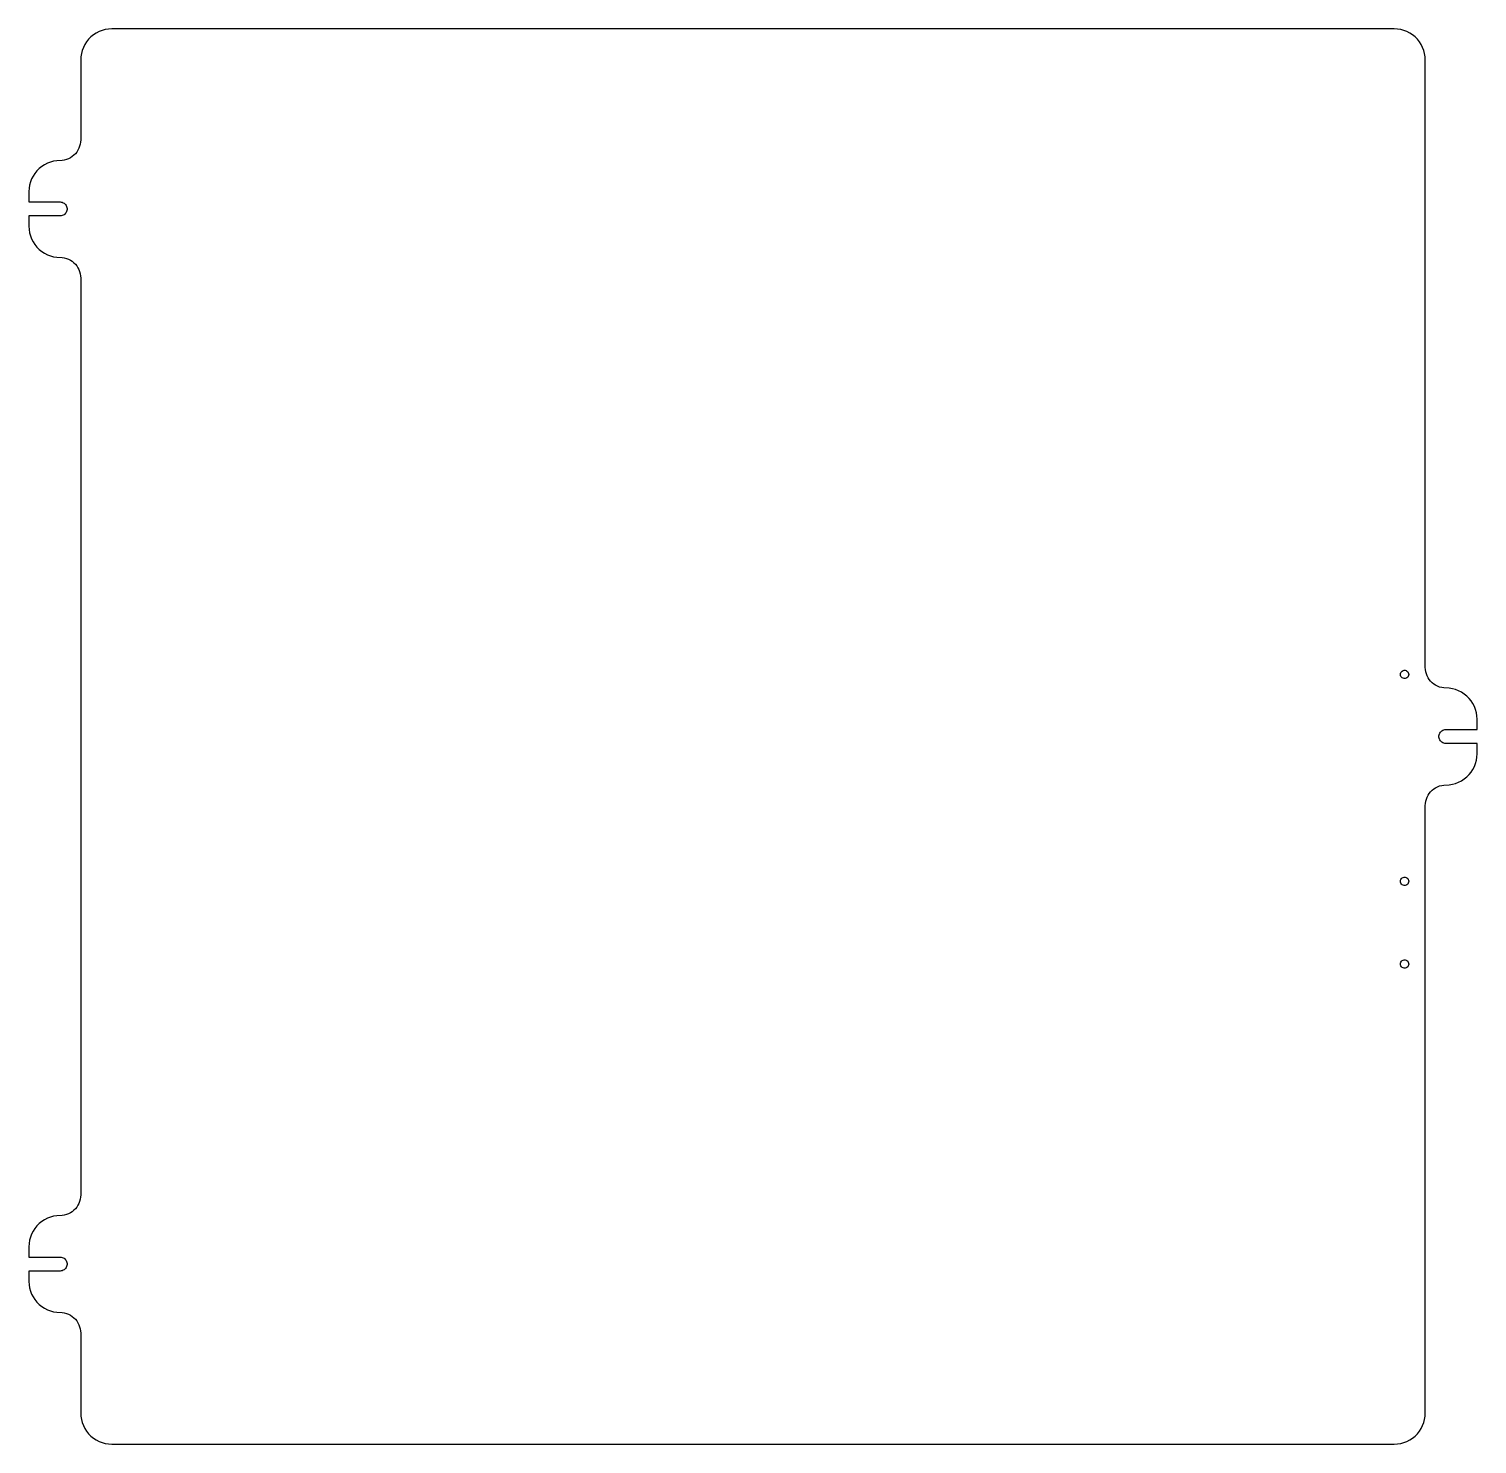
# Model space of a CAD drawing. Header units: metres. Extents: x -175 to 175, y -171 to 171.
import ezdxf

# ---------------------------------------------------------------- set-up
doc = ezdxf.new("R2010")
doc.units = ezdxf.units.M

msp = doc.modelspace()

# ---------------------------------------------------------------- linework, layer by layer
for p, q in [((-160.574, 168.518), (-161.068, 167.908)), ((-160.018, 169.074), (-160.574, 168.518)), ((-159.408, 169.568), (-160.018, 169.074)), ((-158.75, 169.995), (-159.408, 169.568)), ((-158.051, 170.352), (-158.75, 169.995)), ((-157.318, 170.633), (-158.051, 170.352)), ((-156.559, 170.836), (-157.318, 170.633)), ((-155.784, 170.959), (-156.559, 170.836)), ((-155, 171), (-155.784, 170.959)), ((155, 171), (-155, 171)), ((155.784, 170.959), (155, 171)), ((156.559, 170.836), (155.784, 170.959)), ((157.318, 170.633), (156.559, 170.836)), ((158.051, 170.352), (157.318, 170.633)), ((158.75, 169.995), (158.051, 170.352)), ((159.408, 169.568), (158.75, 169.995)), ((160.018, 169.074), (159.408, 169.568)), ((160.574, 168.518), (160.018, 169.074)), ((161.068, 167.908), (160.574, 168.518)), ((-162.336, 165.059), (-162.459, 164.284)), ((-162.133, 165.818), (-162.336, 165.059)), ((-161.852, 166.551), (-162.133, 165.818)), ((-161.495, 167.25), (-161.852, 166.551)), ((-161.068, 167.908), (-161.495, 167.25)), ((161.495, 167.25), (161.068, 167.908)), ((161.852, 166.551), (161.495, 167.25)), ((162.133, 165.818), (161.852, 166.551)), ((162.336, 165.059), (162.133, 165.818)), ((162.459, 164.284), (162.336, 165.059)), ((-162.459, 164.284), (-162.5, 163.5)), ((-162.5, 163.5), (-162.5, 144.2)), ((162.5, 163.5), (162.459, 164.284)), ((162.5, 16.7), (162.5, 163.5)), ((-162.527, 143.677), (-162.609, 143.16)), ((-162.5, 144.2), (-162.527, 143.677)), ((-164.561, 140.155), (-165, 139.87)), ((-164.154, 140.484), (-164.561, 140.155)), ((-163.784, 140.854), (-164.154, 140.484)), ((-163.455, 141.261), (-163.784, 140.854)), ((-163.17, 141.7), (-163.455, 141.261)), ((-162.932, 142.166), (-163.17, 141.7)), ((-162.745, 142.655), (-162.932, 142.166)), ((-162.609, 143.16), (-162.745, 142.655)), ((-173.074, 136.718), (-173.568, 136.108)), ((-172.518, 137.274), (-173.074, 136.718)), ((-171.908, 137.768), (-172.518, 137.274)), ((-171.25, 138.195), (-171.908, 137.768)), ((-170.551, 138.552), (-171.25, 138.195)), ((-169.818, 138.833), (-170.551, 138.552)), ((-169.059, 139.036), (-169.818, 138.833)), ((-168.284, 139.159), (-169.059, 139.036)), ((-166.977, 139.227), (-168.284, 139.159)), ((-166.46, 139.309), (-166.977, 139.227)), ((-165.955, 139.445), (-166.46, 139.309)), ((-165.466, 139.632), (-165.955, 139.445)), ((-165, 139.87), (-165.466, 139.632)), ((-174.836, 133.259), (-174.959, 132.484)), ((-174.633, 134.018), (-174.836, 133.259)), ((-174.352, 134.751), (-174.633, 134.018)), ((-173.995, 135.45), (-174.352, 134.751)), ((-173.568, 136.108), (-173.995, 135.45)), ((-174.959, 132.484), (-175, 131.7)), ((-175, 131.7), (-175, 129.199)), ((-175, 129.199), (-167.438, 129.199)), ((-167.438, 129.199), (-167.191, 129.172)), ((-167.191, 129.172), (-166.951, 129.109)), ((-166.951, 129.109), (-166.723, 129.012)), ((-166.723, 129.012), (-166.511, 128.883)), ((-166.511, 126.117), (-166.723, 125.988)), ((-166.511, 128.883), (-166.32, 128.724)), ((-166.32, 126.276), (-166.511, 126.117)), ((-166.32, 128.724), (-166.154, 128.539)), ((-166.154, 126.461), (-166.32, 126.276)), ((-166.154, 128.539), (-166.018, 128.332)), ((-166.018, 126.668), (-166.154, 126.461)), ((-166.018, 128.332), (-165.912, 128.107)), ((-165.912, 126.893), (-166.018, 126.668)), ((-165.912, 128.107), (-165.841, 127.87)), ((-165.841, 127.13), (-165.912, 126.893)), ((-165.841, 127.87), (-165.805, 127.624)), ((-165.805, 127.376), (-165.841, 127.13)), ((-165.805, 127.624), (-165.805, 127.376)), ((-167.438, 125.801), (-175, 125.801)), ((-175, 125.801), (-175, 123.3)), ((-175, 123.3), (-174.959, 122.516)), ((-174.959, 122.516), (-174.836, 121.741)), ((-167.191, 125.828), (-167.438, 125.801)), ((-166.951, 125.891), (-167.191, 125.828)), ((-166.723, 125.988), (-166.951, 125.891)), ((-174.836, 121.741), (-174.633, 120.982)), ((-174.633, 120.982), (-174.352, 120.249)), ((-174.352, 120.249), (-173.995, 119.55)), ((-173.995, 119.55), (-173.568, 118.892)), ((-173.568, 118.892), (-173.074, 118.282)), ((-173.074, 118.282), (-172.518, 117.726)), ((-172.518, 117.726), (-171.908, 117.232)), ((-171.908, 117.232), (-171.25, 116.805)), ((-171.25, 116.805), (-170.551, 116.448)), ((-170.551, 116.448), (-169.818, 116.167)), ((-169.818, 116.167), (-169.059, 115.964)), ((-169.059, 115.964), (-168.284, 115.841)), ((-168.284, 115.841), (-166.977, 115.773)), ((-166.977, 115.773), (-166.46, 115.691)), ((-166.46, 115.691), (-165.955, 115.555)), ((-165.955, 115.555), (-165.466, 115.368)), ((-165.466, 115.368), (-165, 115.13)), ((-165, 115.13), (-164.561, 114.845)), ((-164.561, 114.845), (-164.154, 114.516)), ((-164.154, 114.516), (-163.784, 114.146)), ((-163.784, 114.146), (-163.455, 113.739)), ((-163.455, 113.739), (-163.17, 113.3)), ((-163.17, 113.3), (-162.932, 112.834)), ((-162.932, 112.834), (-162.745, 112.345)), ((-162.745, 112.345), (-162.609, 111.84)), ((-162.609, 111.84), (-162.527, 111.323)), ((-162.527, 111.323), (-162.5, 110.8)), ((-162.5, 110.8), (-162.5, -110.8)), ((156.5, 15), (156.529, 15.2393)), ((156.529, 14.7607), (156.5, 15)), ((156.529, 15.2393), (156.615, 15.4647)), ((156.615, 14.5353), (156.529, 14.7607)), ((156.615, 15.4647), (156.751, 15.6631)), ((156.751, 14.3369), (156.615, 14.5353)), ((156.751, 15.6631), (156.932, 15.823)), ((156.932, 14.177), (156.751, 14.3369)), ((156.932, 15.823), (157.145, 15.935)), ((157.145, 14.065), (156.932, 14.177)), ((157.145, 15.935), (157.379, 15.9927)), ((157.379, 14.0073), (157.145, 14.065)), ((157.379, 15.9927), (157.621, 15.9927)), ((157.621, 14.0073), (157.379, 14.0073)), ((157.621, 15.9927), (157.855, 15.935)), ((157.855, 14.065), (157.621, 14.0073)), ((157.855, 15.935), (158.068, 15.823)), ((158.068, 14.177), (157.855, 14.065)), ((158.068, 15.823), (158.249, 15.6631)), ((158.249, 14.3369), (158.068, 14.177)), ((158.249, 15.6631), (158.385, 15.4647)), ((158.385, 14.5353), (158.249, 14.3369)), ((158.385, 15.4647), (158.471, 15.2393)), ((158.471, 14.7607), (158.385, 14.5353)), ((158.471, 15.2393), (158.5, 15)), ((158.5, 15), (158.471, 14.7607)), ((162.527, 16.1774), (162.5, 16.7)), ((162.609, 15.6604), (162.527, 16.1774)), ((162.745, 15.1549), (162.609, 15.6604)), ((162.932, 14.6663), (162.745, 15.1549)), ((163.17, 14.2), (162.932, 14.6663)), ((163.455, 13.7611), (163.17, 14.2)), ((163.784, 13.3544), (163.455, 13.7611)), ((164.154, 12.9843), (163.784, 13.3544)), ((164.561, 12.6549), (164.154, 12.9843)), ((165, 12.3699), (164.561, 12.6549)), ((165.466, 12.1323), (165, 12.3699)), ((165.955, 11.9447), (165.466, 12.1323)), ((166.46, 11.8093), (165.955, 11.9447)), ((166.977, 11.7274), (166.46, 11.8093)), ((168.284, 11.6589), (166.977, 11.7274)), ((169.059, 11.5361), (168.284, 11.6589)), ((169.818, 11.3329), (169.059, 11.5361)), ((170.551, 11.0516), (169.818, 11.3329)), ((171.25, 10.6952), (170.551, 11.0516)), ((171.908, 10.2676), (171.25, 10.6952)), ((172.518, 9.77357), (171.908, 10.2676)), ((173.074, 9.21848), (172.518, 9.77357)), ((173.568, 8.60838), (173.074, 9.21848)), ((173.995, 7.95), (173.568, 8.60838)), ((174.352, 7.25052), (173.995, 7.95)), ((174.633, 6.51762), (174.352, 7.25052)), ((174.836, 5.75932), (174.633, 6.51762)), ((174.959, 4.98396), (174.836, 5.75932)), ((175, 4.2), (174.959, 4.98396)), ((175, 1.69885), (175, 4.2)), ((165.805, 0.12408), (165.841, 0.36963)), ((165.805, -0.12408), (165.805, 0.12408)), ((165.841, 0.36963), (165.912, 0.60728)), ((165.912, 0.60728), (166.018, 0.832)), ((166.018, 0.832), (166.154, 1.03899)), ((166.154, 1.03899), (166.32, 1.22383)), ((166.32, 1.22383), (166.511, 1.38258)), ((166.511, 1.38258), (166.723, 1.51187)), ((166.723, 1.51187), (166.951, 1.60893)), ((166.951, 1.60893), (167.191, 1.67171)), ((167.191, 1.67171), (167.438, 1.69885)), ((167.438, 1.69885), (175, 1.69885)), ((165.841, -0.36963), (165.805, -0.12408)), ((165.912, -0.60728), (165.841, -0.36963)), ((166.018, -0.832), (165.912, -0.60728)), ((166.154, -1.03899), (166.018, -0.832)), ((166.32, -1.22383), (166.154, -1.03899)), ((166.511, -1.38258), (166.32, -1.22383)), ((166.723, -1.51187), (166.511, -1.38258)), ((166.951, -1.60893), (166.723, -1.51187)), ((167.191, -1.67171), (166.951, -1.60893)), ((167.438, -1.69885), (167.191, -1.67171)), ((175, -1.69885), (167.438, -1.69885)), ((175, -4.2), (175, -1.69885)), ((174.352, -7.25052), (174.633, -6.51762)), ((174.633, -6.51762), (174.836, -5.75932)), ((174.836, -5.75932), (174.959, -4.98396)), ((174.959, -4.98396), (175, -4.2)), ((171.25, -10.6952), (171.908, -10.2676)), ((171.908, -10.2676), (172.518, -9.77357)), ((172.518, -9.77357), (173.074, -9.21848)), ((173.074, -9.21848), (173.568, -8.60838)), ((173.568, -8.60838), (173.995, -7.95)), ((173.995, -7.95), (174.352, -7.25052)), ((163.17, -14.2), (163.455, -13.7611)), ((163.455, -13.7611), (163.784, -13.3544)), ((163.784, -13.3544), (164.154, -12.9843)), ((164.154, -12.9843), (164.561, -12.6549)), ((164.561, -12.6549), (165, -12.3699)), ((165, -12.3699), (165.466, -12.1323)), ((165.466, -12.1323), (165.955, -11.9447)), ((165.955, -11.9447), (166.46, -11.8093)), ((166.46, -11.8093), (166.977, -11.7274)), ((166.977, -11.7274), (168.284, -11.6589)), ((168.284, -11.6589), (169.059, -11.5361)), ((169.059, -11.5361), (169.818, -11.3329)), ((169.818, -11.3329), (170.551, -11.0516)), ((170.551, -11.0516), (171.25, -10.6952)), ((162.5, -16.7), (162.527, -16.1774)), ((162.5, -163.5), (162.5, -16.7)), ((162.527, -16.1774), (162.609, -15.6604)), ((162.609, -15.6604), (162.745, -15.1549)), ((162.745, -15.1549), (162.932, -14.6663)), ((162.932, -14.6663), (163.17, -14.2)), ((156.5, -35), (156.529, -34.7607)), ((156.529, -35.2393), (156.5, -35)), ((156.529, -34.7607), (156.615, -34.5353)), ((156.615, -34.5353), (156.751, -34.3369)), ((156.751, -34.3369), (156.932, -34.177)), ((156.932, -34.177), (157.145, -34.065)), ((157.145, -34.065), (157.379, -34.0073)), ((157.379, -34.0073), (157.621, -34.0073)), ((157.621, -34.0073), (157.855, -34.065)), ((157.855, -34.065), (158.068, -34.177)), ((158.068, -34.177), (158.249, -34.3369)), ((158.249, -34.3369), (158.385, -34.5353)), ((158.385, -34.5353), (158.471, -34.7607)), ((158.471, -34.7607), (158.5, -35)), ((158.5, -35), (158.471, -35.2393)), ((156.615, -35.4647), (156.529, -35.2393)), ((156.751, -35.6631), (156.615, -35.4647)), ((156.932, -35.823), (156.751, -35.6631)), ((157.145, -35.935), (156.932, -35.823)), ((157.379, -35.9927), (157.145, -35.935)), ((157.621, -35.9927), (157.379, -35.9927)), ((157.855, -35.935), (157.621, -35.9927)), ((158.068, -35.823), (157.855, -35.935)), ((158.249, -35.6631), (158.068, -35.823)), ((158.385, -35.4647), (158.249, -35.6631)), ((158.471, -35.2393), (158.385, -35.4647)), ((156.5, -55), (156.529, -54.7607)), ((156.529, -55.2393), (156.5, -55)), ((156.529, -54.7607), (156.615, -54.5353)), ((156.615, -55.4647), (156.529, -55.2393)), ((156.615, -54.5353), (156.751, -54.3369)), ((156.751, -55.6631), (156.615, -55.4647)), ((156.751, -54.3369), (156.932, -54.177)), ((156.932, -55.823), (156.751, -55.6631)), ((156.932, -54.177), (157.145, -54.065)), ((157.145, -55.935), (156.932, -55.823)), ((157.145, -54.065), (157.379, -54.0073)), ((157.379, -55.9927), (157.145, -55.935)), ((157.379, -54.0073), (157.621, -54.0073)), ((157.621, -55.9927), (157.379, -55.9927)), ((157.621, -54.0073), (157.855, -54.065)), ((157.855, -55.935), (157.621, -55.9927)), ((157.855, -54.065), (158.068, -54.177)), ((158.068, -55.823), (157.855, -55.935)), ((158.068, -54.177), (158.249, -54.3369)), ((158.249, -55.6631), (158.068, -55.823)), ((158.249, -54.3369), (158.385, -54.5353)), ((158.385, -55.4647), (158.249, -55.6631)), ((158.385, -54.5353), (158.471, -54.7607)), ((158.471, -55.2393), (158.385, -55.4647)), ((158.471, -54.7607), (158.5, -55)), ((158.5, -55), (158.471, -55.2393)), ((-162.609, -111.84), (-162.745, -112.345)), ((-162.527, -111.323), (-162.609, -111.84)), ((-162.5, -110.8), (-162.527, -111.323)), ((-165.466, -115.368), (-165.955, -115.555)), ((-165, -115.13), (-165.466, -115.368)), ((-164.561, -114.845), (-165, -115.13)), ((-164.154, -114.516), (-164.561, -114.845)), ((-163.784, -114.146), (-164.154, -114.516)), ((-163.455, -113.739), (-163.784, -114.146)), ((-163.17, -113.3), (-163.455, -113.739)), ((-162.932, -112.834), (-163.17, -113.3)), ((-162.745, -112.345), (-162.932, -112.834)), ((-173.568, -118.892), (-173.995, -119.55)), ((-173.074, -118.282), (-173.568, -118.892)), ((-172.518, -117.726), (-173.074, -118.282)), ((-171.908, -117.232), (-172.518, -117.726)), ((-171.25, -116.805), (-171.908, -117.232)), ((-170.551, -116.448), (-171.25, -116.805)), ((-169.818, -116.167), (-170.551, -116.448)), ((-169.059, -115.964), (-169.818, -116.167)), ((-168.284, -115.841), (-169.059, -115.964)), ((-166.977, -115.773), (-168.284, -115.841)), ((-166.46, -115.691), (-166.977, -115.773)), ((-165.955, -115.555), (-166.46, -115.691)), ((-174.836, -121.741), (-174.959, -122.516)), ((-174.633, -120.982), (-174.836, -121.741)), ((-174.352, -120.249), (-174.633, -120.982)), ((-173.995, -119.55), (-174.352, -120.249)), ((-174.959, -122.516), (-175, -123.3)), ((-175, -123.3), (-175, -125.801)), ((-175, -125.801), (-167.438, -125.801)), ((-167.438, -125.801), (-167.191, -125.828)), ((-167.191, -125.828), (-166.951, -125.891)), ((-166.951, -125.891), (-166.723, -125.988)), ((-166.723, -125.988), (-166.511, -126.117)), ((-167.438, -129.199), (-175, -129.199)), ((-175, -129.199), (-175, -131.7)), ((-167.191, -129.172), (-167.438, -129.199)), ((-166.951, -129.109), (-167.191, -129.172)), ((-166.723, -129.012), (-166.951, -129.109)), ((-166.511, -128.883), (-166.723, -129.012)), ((-166.511, -126.117), (-166.32, -126.276)), ((-166.32, -128.724), (-166.511, -128.883)), ((-166.32, -126.276), (-166.154, -126.461)), ((-166.154, -128.539), (-166.32, -128.724)), ((-166.154, -126.461), (-166.018, -126.668)), ((-166.018, -128.332), (-166.154, -128.539)), ((-166.018, -126.668), (-165.912, -126.893)), ((-165.912, -128.107), (-166.018, -128.332)), ((-165.912, -126.893), (-165.841, -127.13)), ((-165.841, -127.87), (-165.912, -128.107)), ((-165.841, -127.13), (-165.805, -127.376)), ((-165.805, -127.624), (-165.841, -127.87)), ((-165.805, -127.376), (-165.805, -127.624)), ((-175, -131.7), (-174.959, -132.484)), ((-174.959, -132.484), (-174.836, -133.259)), ((-174.836, -133.259), (-174.633, -134.018)), ((-174.633, -134.018), (-174.352, -134.751)), ((-174.352, -134.751), (-173.995, -135.45)), ((-173.995, -135.45), (-173.568, -136.108)), ((-173.568, -136.108), (-173.074, -136.718)), ((-173.074, -136.718), (-172.518, -137.274)), ((-172.518, -137.274), (-171.908, -137.768)), ((-171.908, -137.768), (-171.25, -138.195)), ((-171.25, -138.195), (-170.551, -138.552)), ((-170.551, -138.552), (-169.818, -138.833)), ((-169.818, -138.833), (-169.059, -139.036)), ((-169.059, -139.036), (-168.284, -139.159)), ((-168.284, -139.159), (-166.977, -139.227)), ((-166.977, -139.227), (-166.46, -139.309)), ((-166.46, -139.309), (-165.955, -139.445)), ((-165.955, -139.445), (-165.466, -139.632)), ((-165.466, -139.632), (-165, -139.87)), ((-165, -139.87), (-164.561, -140.155)), ((-164.561, -140.155), (-164.154, -140.484)), ((-164.154, -140.484), (-163.784, -140.854)), ((-163.784, -140.854), (-163.455, -141.261)), ((-163.455, -141.261), (-163.17, -141.7)), ((-163.17, -141.7), (-162.932, -142.166)), ((-162.932, -142.166), (-162.745, -142.655)), ((-162.745, -142.655), (-162.609, -143.16)), ((-162.609, -143.16), (-162.527, -143.677)), ((-162.527, -143.677), (-162.5, -144.2)), ((-162.5, -144.2), (-162.5, -163.5)), ((-162.5, -163.5), (-162.459, -164.284)), ((-162.459, -164.284), (-162.336, -165.059)), ((162.336, -165.059), (162.459, -164.284)), ((162.459, -164.284), (162.5, -163.5)), ((-162.336, -165.059), (-162.133, -165.818)), ((-162.133, -165.818), (-161.852, -166.551)), ((-161.852, -166.551), (-161.495, -167.25)), ((-161.495, -167.25), (-161.068, -167.908)), ((-161.068, -167.908), (-160.574, -168.518)), ((160.574, -168.518), (161.068, -167.908)), ((161.068, -167.908), (161.495, -167.25)), ((161.495, -167.25), (161.852, -166.551)), ((161.852, -166.551), (162.133, -165.818)), ((162.133, -165.818), (162.336, -165.059)), ((-160.574, -168.518), (-160.018, -169.074)), ((-160.018, -169.074), (-159.408, -169.568)), ((-159.408, -169.568), (-158.75, -169.995)), ((-158.75, -169.995), (-158.051, -170.352)), ((-158.051, -170.352), (-157.318, -170.633)), ((-157.318, -170.633), (-156.559, -170.836)), ((-156.559, -170.836), (-155.784, -170.959)), ((-155.784, -170.959), (-155, -171)), ((-155, -171), (155, -171)), ((155, -171), (155.784, -170.959)), ((155.784, -170.959), (156.559, -170.836)), ((156.559, -170.836), (157.318, -170.633)), ((157.318, -170.633), (158.051, -170.352)), ((158.051, -170.352), (158.75, -169.995)), ((158.75, -169.995), (159.408, -169.568)), ((159.408, -169.568), (160.018, -169.074)), ((160.018, -169.074), (160.574, -168.518))]:
    msp.add_line(p, q)

doc.saveas('drawing.dxf')
